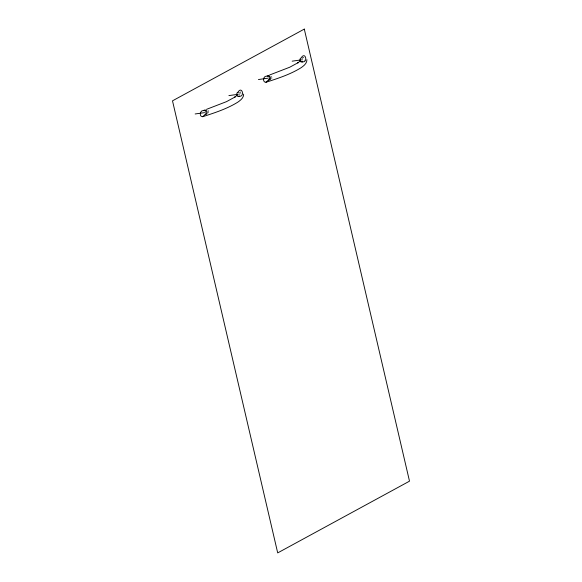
<?xml version="1.0" encoding="UTF-8"?>
<svg xmlns="http://www.w3.org/2000/svg" width="582" height="582" viewBox="0 0 582 582"><rect width="100%" height="100%" fill="white"/><g stroke="black" fill="none" stroke-linecap="round" stroke-linejoin="round"><path stroke-width="0.44" stroke-dasharray="2.91 2.18" d="M239.864 92.218L240.519 91.861L241.443 95.819M301.425 58.025L303.789 57.429L304.524 60.593M239.544 95.201A2.066 1.004 82 0 1 239.289 93.644M239.34 93.149A2.066 1.004 82 0 1 239.638 92.407M207.949 110.231A2.066 1.004 82 0 1 208.48 113.461M302.662 60.273A2.066 1.004 82 0 1 303.127 57.778M271.459 76.133A2.066 1.004 82 0 1 271.568 79.356"/><path stroke-width="0.87" d="M243.662 94.117C243.785 97.827 240.468 100.308 237.74 102.206C226.944 108.885 214.736 112.799 202.732 116.706C198.898 116.96 199.91 110.253 203.344 110.544C206.981 107.888 209.076 114.698 204.879 114.69L202.732 116.706M306.925 59.684C307.049 63.394 303.731 65.882 301.003 67.774C290.214 74.46 278 78.374 265.996 82.273C262.162 82.528 263.173 75.82 266.607 76.111C270.266 73.492 272.325 80.214 268.142 80.258L265.996 82.273M239.078 96.437L238.904 96.175C236.707 97.776 235.768 92.633 237.98 92.218C242.061 85.336 245.262 97.463 238.918 96.19M301.862 61.772L302.167 61.743C299.97 63.343 299.032 58.2 301.243 57.793C305.332 50.903 308.525 63.031 302.182 61.757M237.98 92.218L238.06 92.931M237.078 95.317L234.488 97.369L235.077 96.976L226.485 101.654L206.443 109.38M300.348 60.892L297.758 62.936L298.34 62.55L289.749 67.221L269.713 74.954M205.199 114.516C206.144 115.221 206.799 108.921 203.962 110.733L204.282 110.558M268.469 80.083C269.408 80.789 270.063 74.489 267.225 76.307M270.07 79.574L269.742 79.065M292.164 61.168L301.563 59.844M258.423 79.538L267.822 78.206M228.901 95.601L238.3 94.277M195.159 113.963L204.558 112.639M301.832 61.597L302.342 62.012M304.299 29.1L172.498 100.832L277.701 552.9L409.502 481.168L304.299 29.1"/></g></svg>
